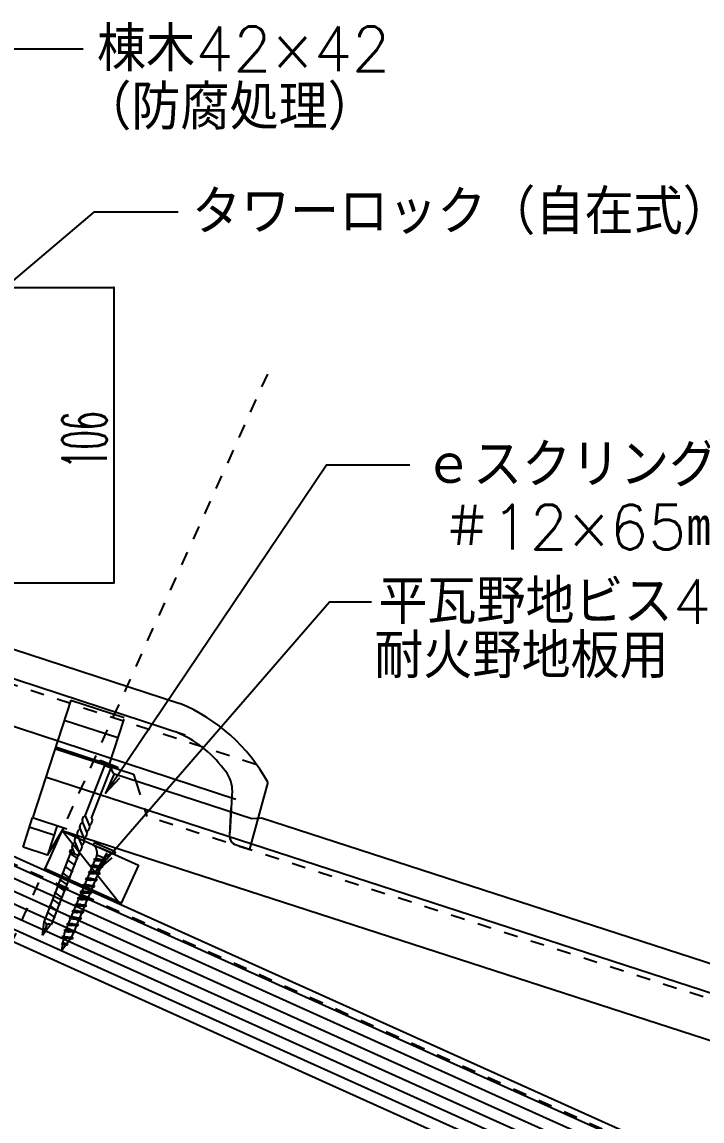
# Model space of a CAD drawing. Extents: x -1727 to 4652, y -2317 to 2357.
# Drawn here: x 2395.5 to 2639.4, y 353.5 to 747.7 of the extents above; entities that cross this region are included whole.
import ezdxf

# ---------------------------------------------------------------- set-up
doc = ezdxf.new("R2010")
doc.units = 0
doc.header["$LTSCALE"] = 5
doc.linetypes.add('DOT', pattern=[2, 1, -1])
for name, color, linetype in [('0-1', 7, 'CONTINUOUS'), ('0-2', 7, 'CONTINUOUS'), ('0-3', 7, 'CONTINUOUS'), ('0-4', 7, 'CONTINUOUS'), ('0-F', 7, 'CONTINUOUS')]:
    doc.layers.add(name, color=color, linetype=linetype)
doc.styles.get("Standard").update_dxf_attribs({"font": 'txt.shx', "bigfont": 'extfont.shx'})

msp = doc.modelspace()

# ---------------------------------------------------------------- linework, layer by layer
at = {"layer": '0-1', "color": 7, "linetype": 'DOT'}
msp.add_line((2868.1347, 231.5565), (2250.3791, 509.5433), dxfattribs=at)
at = {"layer": '0-1', "color": 7, "linetype": 'CONTINUOUS'}
for p, q in [((2869.3159, 233.7409), (2251.2858, 511.8512)), ((2430.7974, 431.1788), (2409.9377, 457.6149))]:
    msp.add_line(p, q, dxfattribs=at)
at = {"layer": '0-1', "color": 4, "linetype": 'CONTINUOUS'}
for p, q in [((2423.2661, 482.1501), (2423.5509, 482.886)), ((2429.6264, 479.6885), (2423.2661, 482.1501)), ((2423.5509, 482.886), (2429.9113, 480.4244)), ((2425.1724, 481.0302), (2424.7035, 481.5938)), ((2418.1719, 462.9421), (2425.1724, 481.0302)), ((2420.4612, 462.055), (2427.4621, 480.1441)), ((2425.1724, 481.0302), (2427.4621, 480.1441)), ((2427.4621, 480.1441), (2428.189, 480.2448)), ((2427.4621, 480.1441), (2428.189, 480.2448)), ((2429.9113, 480.4244), (2429.6264, 479.6885)), ((2418.1719, 462.9421), (2419.8132, 459.0162)), ((2420.4171, 462.126), (2420.7285, 461.3812)), ((2416.3356, 458.1973), (2417.977, 454.2715)), ((2416.3356, 458.1973), (2417.977, 454.2715)), ((2417.2537, 460.5696), (2418.8951, 456.6439)), ((2417.2537, 460.5696), (2418.8951, 456.6439)), ((2414.4992, 453.4526), (2416.1406, 449.5268)), ((2414.4992, 453.4526), (2416.1406, 449.5268)), ((2415.4174, 455.825), (2417.0588, 451.8991)), ((2415.4174, 455.825), (2417.0588, 451.8991)), ((2413.2978, 450.5983), (2403.3318, 424.8477)), ((2415.8978, 449.592), (2405.9318, 423.8414)), ((2412.5094, 449.6026), (2415.5019, 447.4556)), ((2415.9415, 448.5647), (2412.5523, 449.8764)), ((2413.5811, 451.0802), (2414.3802, 449.169)), ((2413.5811, 451.0802), (2414.3802, 449.169)), ((2421.3327, 453.205), (2421.0616, 452.5558)), ((2421.0616, 452.5558), (2428.7586, 449.3408)), ((2429.0298, 449.99), (2421.3327, 453.205)), ((2428.7586, 449.3408), (2429.0298, 449.99)), ((2411.6033, 447.2613), (2414.5958, 445.1143)), ((2420.9231, 445.139), (2421.6139, 446.793)), ((2421.6139, 446.793), (2421.2326, 447.293)), ((2425.4262, 446.9028), (2421.2326, 447.293)), ((2422.3658, 448.7943), (2421.8046, 447.4507)), ((2425.1664, 447.6245), (2422.3658, 448.7943)), ((2424.0765, 445.0844), (2424.7424, 446.6788)), ((2425.0449, 447.4028), (2425.4262, 446.9028)), ((2425.1664, 447.6245), (2425.0636, 447.3783)), ((2409.791, 442.5785), (2412.7835, 440.4316)), ((2410.6971, 444.9199), (2413.6896, 442.7729)), ((2418.9863, 440.5022), (2419.6772, 442.1562)), ((2419.6772, 442.1562), (2419.2959, 442.6562)), ((2423.4895, 442.266), (2419.2959, 442.6562)), ((2419.9547, 442.8206), (2420.6456, 444.4746)), ((2420.6456, 444.4746), (2420.2642, 444.9746)), ((2424.4578, 444.5844), (2420.2642, 444.9746)), ((2422.1398, 440.4477), (2422.8057, 442.042)), ((2423.1081, 442.7661), (2423.7741, 444.3604)), ((2423.1081, 442.7661), (2423.4895, 442.266)), ((2424.0765, 445.0844), (2424.4578, 444.5844)), ((2407.9786, 437.8958), (2410.9712, 435.7489)), ((2408.8848, 440.2372), (2411.8773, 438.0903)), ((2421.5527, 437.6293), (2417.3591, 438.0195)), ((2417.7405, 437.5194), (2417.3591, 438.0195)), ((2418.018, 438.1838), (2418.7088, 439.8378)), ((2418.7088, 439.8378), (2418.3275, 440.3378)), ((2422.5211, 439.9476), (2418.3275, 440.3378)), ((2421.1714, 438.1293), (2421.8373, 439.7236)), ((2421.1714, 438.1293), (2421.5527, 437.6293)), ((2422.1398, 440.4477), (2422.5211, 439.9476)), ((2407.0725, 435.5545), (2410.065, 433.4075)), ((2416.0812, 433.5471), (2416.7721, 435.201)), ((2416.7721, 435.201), (2416.3908, 435.7011)), ((2420.5844, 435.3109), (2416.3908, 435.7011)), ((2417.0496, 435.8655), (2417.7405, 437.5194)), ((2419.2346, 433.4925), (2419.9006, 435.0868)), ((2420.203, 435.8109), (2420.869, 437.4052)), ((2420.203, 435.8109), (2420.5844, 435.3109)), ((2405.2602, 430.8718), (2408.2527, 428.7248)), ((2406.1664, 433.2132), (2409.1589, 431.0662)), ((2414.1445, 428.9103), (2414.8353, 430.5643)), ((2418.6476, 430.6741), (2414.454, 431.0643)), ((2414.8353, 430.5643), (2414.454, 431.0643)), ((2415.1129, 431.2287), (2415.8037, 432.8827)), ((2419.616, 432.9925), (2415.4224, 433.3827)), ((2415.8037, 432.8827), (2415.4224, 433.3827)), ((2417.2979, 428.8557), (2417.9638, 430.4501)), ((2418.2663, 431.1741), (2418.9322, 432.7684)), ((2418.2663, 431.1741), (2418.6476, 430.6741)), ((2419.2346, 433.4925), (2419.616, 432.9925)), ((2404.354, 428.5304), (2407.3465, 426.3834)), ((2412.2078, 424.2735), (2412.8986, 425.9275)), ((2416.7109, 426.0373), (2412.5173, 426.4275)), ((2412.8986, 425.9275), (2412.5173, 426.4275)), ((2413.1761, 426.5919), (2413.867, 428.2459)), ((2413.867, 428.2459), (2413.4856, 428.7459)), ((2417.6792, 428.3557), (2413.4856, 428.7459)), ((2416.3295, 426.5374), (2416.9955, 428.1317)), ((2416.3295, 426.5374), (2416.7109, 426.0373)), ((2417.2979, 428.8557), (2417.6792, 428.3557)), ((2402.9074, 420.0986), (2403.4158, 424.8148)), ((2402.9074, 420.0986), (2405.7055, 423.9287)), ((2404.27, 423.6193), (2402.9074, 420.0986)), ((2411.2394, 421.9551), (2411.9302, 423.6091)), ((2415.7425, 423.7189), (2411.5489, 424.1091)), ((2411.9302, 423.6091), (2411.5489, 424.1091)), ((2414.3928, 421.9006), (2415.0587, 423.4949)), ((2414.3928, 421.9006), (2414.7741, 421.4005)), ((2415.3612, 424.219), (2416.0271, 425.8133)), ((2415.3612, 424.219), (2415.7425, 423.7189)), ((2413.8058, 419.0822), (2409.8156, 419.5045)), ((2410.4583, 418.9384), (2409.8156, 419.5045)), ((2410.1976, 417.2287), (2410.4603, 418.9433)), ((2410.57, 419.6707), (2410.7337, 420.7445)), ((2414.7741, 421.4005), (2410.5805, 421.7907)), ((2410.9619, 421.2907), (2410.5805, 421.7907)), ((2410.7337, 420.7445), (2410.9619, 421.2907)), ((2411.562, 417.0952), (2412.8951, 418.8856)), ((2413.4244, 419.5822), (2414.0904, 421.1765)), ((2413.4244, 419.5822), (2413.8058, 419.0822)), ((2410.1368, 416.7951), (2409.624, 417.1025)), ((2411.8572, 416.8241), (2409.624, 417.1025)), ((2409.8206, 414.7564), (2410.1319, 416.798)), ((2409.8206, 414.7564), (2411.2478, 416.6732))]:
    msp.add_line(p, q, dxfattribs=at)
at = {"layer": '0-1', "color": 3, "linetype": 'CONTINUOUS'}
msp.add_lwpolyline([(2437.2863, 445.2833), (2431.12, 431.6089), (2403.7723, 443.9406), (2409.9377, 457.6149), (2437.2863, 445.2833)], close=True, dxfattribs=at)
at = {"layer": '0-1', "color": 4, "linetype": 'CONTINUOUS'}
for centre, radius, start, end in [((2418.8874, 461.3012), 1.79, 113.5613, 204.1237), ((2418.4347, 461.5221), 2.2981, 300.183, 356.4846), ((2417.0511, 456.5566), 1.79, 113.5613, 204.1237), ((2417.9692, 458.9289), 1.79, 113.5613, 204.1237), ((2417.5194, 459.1571), 2.2981, 300.183, 356.4846), ((2415.2148, 451.8118), 1.79, 113.5613, 204.1237), ((2416.1329, 454.1842), 1.79, 113.5613, 204.1237), ((2415.6831, 454.4125), 2.2981, 300.183, 356.4846), ((2416.6012, 456.7848), 2.2981, 300.183, 356.4846), ((2414.2966, 449.4395), 1.79, 113.5613, 165.9694), ((2413.8468, 449.6677), 2.2981, 332.0302, 356.4846), ((2414.7649, 452.0401), 2.2981, 300.183, 356.4846), ((2418.6782, 449.6226), 3.7795, 347.3407, 410.9043), ((2421.983, 445.6879), 1.7719, 91.0973, 115.0567), ((2421.8648, 446.6939), 0.2698, 95.4896, 158.4463), ((2424.5288, 468.0387), 21.2472, 262.7273, 266.4449), ((2420.7959, 427.3362), 20.1563, 82.5358, 86.7202), ((2422.0706, 428.2262), 18.641, 81.939, 86.4919), ((2425.1446, 461.315), 14.0999, 262.9511, 268.4152), ((2424.7891, 447.6919), 1.0142, 264.0867, 308.9181), ((2424.7475, 447.5539), 0.3335, 271.2222, 333.0646), ((2428.3476, 445.5838), 3.7795, 83.756, 147.3195), ((2420.0463, 441.0511), 1.7719, 91.0973, 115.0567), ((2419.9281, 442.0571), 0.2698, 95.4896, 158.4463), ((2422.592, 463.4019), 21.2472, 262.7273, 266.4449), ((2418.8592, 422.6994), 20.1563, 82.5358, 86.7202), ((2421.0146, 443.3695), 1.7719, 91.0973, 115.0567), ((2420.8965, 444.3755), 0.2698, 95.4896, 158.4463), ((2423.5604, 465.7203), 21.2472, 262.7273, 266.4449), ((2419.8275, 425.0178), 20.1563, 82.5358, 86.7202), ((2420.1339, 423.5895), 18.641, 81.939, 86.4919), ((2423.2079, 456.6782), 14.0999, 262.9511, 268.4152), ((2421.1022, 425.9079), 18.641, 81.939, 86.4919), ((2424.1762, 458.9966), 14.0999, 262.9511, 268.4152), ((2422.8523, 443.0551), 1.0142, 264.0867, 308.9181), ((2422.8108, 442.9171), 0.3335, 271.2222, 333.0646), ((2423.8207, 445.3735), 1.0142, 264.0867, 308.9181), ((2423.7792, 445.2355), 0.3335, 271.2222, 333.0646), ((2418.1095, 436.4143), 1.7719, 91.0973, 115.0567), ((2417.9914, 437.4203), 0.2698, 95.4896, 158.4463), ((2420.6553, 458.7651), 21.2472, 262.7273, 266.4449), ((2416.9224, 418.0626), 20.1563, 82.5358, 86.7202), ((2419.0779, 438.7327), 1.7719, 91.0973, 115.0567), ((2418.9597, 439.7387), 0.2698, 95.4896, 158.4463), ((2421.6236, 461.0835), 21.2472, 262.7273, 266.4449), ((2417.8908, 420.381), 20.1563, 82.5358, 86.7202), ((2421.2711, 452.0414), 14.0999, 262.9511, 268.4152), ((2419.1655, 421.2711), 18.641, 81.939, 86.4919), ((2422.2395, 454.3598), 14.0999, 262.9511, 268.4152), ((2420.8741, 438.2804), 0.3335, 271.2222, 333.0646), ((2421.884, 440.7367), 1.0142, 264.0867, 308.9181), ((2421.8424, 440.5987), 0.3335, 271.2222, 333.0646), ((2417.1412, 434.096), 1.7719, 91.0973, 115.0567), ((2417.023, 435.1019), 0.2698, 95.4896, 158.4463), ((2419.6869, 456.4467), 21.2472, 262.7273, 266.4449), ((2415.954, 415.7442), 20.1563, 82.5358, 86.7202), ((2417.2288, 416.6343), 18.641, 81.939, 86.4919), ((2420.3028, 449.723), 14.0999, 262.9511, 268.4152), ((2418.1971, 418.9527), 18.641, 81.939, 86.4919), ((2419.9472, 436.1), 1.0142, 264.0867, 308.9181), ((2419.9057, 435.962), 0.3335, 271.2222, 333.0646), ((2420.9156, 438.4183), 1.0142, 264.0867, 308.9181), ((2415.2044, 429.4592), 1.7719, 91.0973, 115.0567), ((2415.0862, 430.4652), 0.2698, 95.4896, 158.4463), ((2417.7502, 451.81), 21.2472, 262.7273, 266.4449), ((2414.0173, 411.1075), 20.1563, 82.5358, 86.7202), ((2416.1728, 431.7776), 1.7719, 91.0973, 115.0567), ((2416.0546, 432.7835), 0.2698, 95.4896, 158.4463), ((2418.7185, 454.1284), 21.2472, 262.7273, 266.4449), ((2414.9857, 413.4259), 20.1563, 82.5358, 86.7202), ((2415.292, 411.9975), 18.641, 81.939, 86.4919), ((2418.366, 445.0863), 14.0999, 262.9511, 268.4152), ((2416.2604, 414.3159), 18.641, 81.939, 86.4919), ((2419.3344, 447.4047), 14.0999, 262.9511, 268.4152), ((2418.0105, 431.4632), 1.0142, 264.0867, 308.9181), ((2417.9689, 431.3252), 0.3335, 271.2222, 333.0646), ((2418.9789, 433.7816), 1.0142, 264.0867, 308.9181), ((2418.9373, 433.6436), 0.3335, 271.2222, 333.0646), ((2413.2677, 424.8224), 1.7719, 91.0973, 115.0567), ((2413.1495, 425.8284), 0.2698, 95.4896, 158.4463), ((2415.8134, 447.1732), 21.2472, 262.7273, 266.4449), ((2412.0806, 406.4707), 20.1563, 82.5358, 86.7202), ((2414.2361, 427.1408), 1.7719, 91.0973, 115.0567), ((2414.1179, 428.1468), 0.2698, 95.4896, 158.4463), ((2416.7818, 449.4916), 21.2472, 262.7273, 266.4449), ((2413.0489, 408.7891), 20.1563, 82.5358, 86.7202), ((2413.3553, 407.3608), 18.641, 81.939, 86.4919), ((2416.4293, 440.4495), 14.0999, 262.9511, 268.4152), ((2414.3237, 409.6791), 18.641, 81.939, 86.4919), ((2417.3976, 442.7679), 14.0999, 262.9511, 268.4152), ((2416.0737, 426.8264), 1.0142, 264.0867, 308.9181), ((2416.0322, 426.6884), 0.3335, 271.2222, 333.0646), ((2417.0421, 429.1448), 1.0142, 264.0867, 308.9181), ((2417.0006, 429.0068), 0.3335, 271.2222, 333.0646), ((2403.3334, 423.8531), 0.9653, 346.0046, 445.0738), ((2405.1198, 423.1618), 0.9653, 52.6112, 151.6804), ((2411.3309, 420.1856), 1.7719, 91.0973, 115.0567), ((2410.1438, 401.8339), 20.1563, 82.5358, 86.7202), ((2412.2993, 422.504), 1.7719, 91.0973, 115.0567), ((2412.1811, 423.51), 0.2698, 95.4896, 158.4463), ((2414.845, 444.8548), 21.2472, 262.7273, 266.4449), ((2411.1122, 404.1523), 20.1563, 82.5358, 86.7202), ((2412.3869, 405.0424), 18.641, 81.939, 86.4919), ((2415.4609, 438.1311), 14.0999, 262.9511, 268.4152), ((2414.0955, 422.0517), 0.3335, 271.2222, 333.0646), ((2415.1054, 424.508), 1.0142, 264.0867, 308.9181), ((2415.0638, 424.37), 0.3335, 271.2222, 333.0646), ((2410.5623, 417.91), 1.7607, 89.7105, 115.0949), ((2410.7092, 418.8393), 0.2698, 96.4981, 158.4463), ((2412.658, 430.2191), 10.7529, 258.8098, 265.3906), ((2434.6841, 643.6282), 225.8005, 263.8972, 264.1299), ((2411.2128, 421.1916), 0.2698, 95.4896, 158.4463), ((2413.8767, 442.5364), 21.2472, 262.7273, 266.4449), ((2410.4502, 400.4056), 18.641, 81.939, 86.4919), ((2413.5242, 433.4943), 14.0999, 262.9511, 268.4152), ((2411.4185, 402.724), 18.641, 81.939, 86.4919), ((2414.4925, 435.8127), 14.0999, 262.9511, 268.4152), ((2413.1686, 419.8713), 1.0142, 264.0867, 308.9181), ((2413.1271, 419.7333), 0.3335, 271.2222, 333.0646), ((2414.137, 422.1896), 1.0142, 264.0867, 308.9181), ((2410.2164, 415.7772), 1.4517, 90.7421, 114.0852), ((2410.2957, 415.4368), 1.3709, 74.7102, 96.8813), ((2410.2588, 413.7636), 3.4656, 80.5893, 91.0121), ((2411.6719, 421.6583), 5.0032, 258.298, 265.1371), ((2413.0946, 433.1575), 16.1352, 261.9159, 265.3631), ((2411.1787, 418.2583), 1.5866, 272.497, 295.3197), ((2494.2138, 438.9557), 85.2785, 194.8671, 195.0417)]:
    msp.add_arc(centre, radius, start, end, dxfattribs=at)
at = {"layer": '0-2', "color": 2, "linetype": 'CONTINUOUS'}
for p, q in [((2282.4317, 558.7923), (2452.1664, 503.2107)), ((2279.3585, 549.256), (2454.0756, 492.0426)), ((2472.237, 468.8436), (2274.3143, 533.6032)), ((2412.986, 504.393), (2399.374, 462.4608)), ((2412.973, 504.3972), (2432.1831, 498.1665)), ((2410.6523, 497.2422), (2429.8624, 491.0114)), ((2432.001, 497.605), (2426.5432, 480.778)), ((2407.1909, 487.0768), (2435.5395, 477.8743)), ((2427.2949, 480.5341), (2407.3331, 487.0087)), ((2407.5393, 487.6445), (2426.7494, 481.4137)), ((2428.3477, 478.0901), (2427.2949, 480.5341)), ((2428.3477, 478.0901), (2477.8979, 462.0186)), ((2435.5395, 477.8743), (2436.3608, 475.2576)), ((2404.2307, 476.7894), (2709.5855, 377.6671)), ((2483.6569, 475.0329), (2477.1101, 451.0097)), ((2470.937, 472.119), (2470.1014, 456.8337)), ((2470.0334, 455.8594), (2470.5846, 465.7639)), ((2395.8645, 451.6496), (2399.3204, 462.2956)), ((2399.3204, 462.2956), (2411.5865, 458.3138)), ((2477.8979, 462.0186), (2481.4503, 462.2565)), ((2481.4503, 462.2565), (2707.6474, 388.8303)), ((2398.4192, 458.887), (2406.9672, 456.1121)), ((2408.0541, 459.4605), (2404.5983, 448.8145)), ((2404.5983, 448.8145), (2410.5632, 458.646)), ((2727.8066, 354.515), (2409.9377, 457.6149)), ((2404.5983, 448.8145), (2395.8645, 451.6496)), ((2471.2717, 452.9507), (2477.1101, 451.0097))]:
    msp.add_line(p, q, dxfattribs=at)
at = {"layer": '0-2', "color": 2, "linetype": 'DOT'}
for p, q in [((2479.3883, 481.3992), (2278.6722, 547.1263)), ((2436.3608, 475.2576), (2440.2923, 462.7308)), ((2734.9255, 367.089), (2440.2923, 462.7308))]:
    msp.add_line(p, q, dxfattribs=at)
at = {"layer": '0-2', "color": 2, "linetype": 'CONTINUOUS'}
for centre, radius, start, end in [((2428.1096, 444.6406), 63.3182, 28.685, 67.6704), ((2435.3095, 455.5341), 40.5271, 36.8326, 67.781), ((2459.4783, 471.8724), 11.4753, 2.1765, 43.8986), ((2473.1741, 455.6421), 3.202, 179.4548, 241.6905)]:
    msp.add_arc(centre, radius, start, end, dxfattribs=at)
at = {"layer": '0-3', "color": 7, "linetype": 'CONTINUOUS'}
for p, q in [((2347.36, 652.4628), (2428.4317, 652.4554)), ((2428.4317, 652.4554), (2428.4221, 546.5709)), ((2347.3504, 546.5782), (2428.4221, 546.5709))]:
    msp.add_line(p, q, dxfattribs=at)
for points in [[(2260.2539, 604.5007), (2387.4007, 738.0853), (2417.4007, 738.0853)], [(2251.0309, 535.1892), (2421.4869, 679.6033), (2451.4869, 679.6033)], [(2425.406, 471.0408), (2504.6818, 588.8834), (2534.6818, 588.8834)], [(2421.9295, 443.0292), (2505.8269, 539.7727), (2520.8269, 539.7727)], [(2428.5552, 477.9615), (2425.406, 471.0408), (2430.6295, 476.566)], [(2425.8989, 449.5142), (2421.9295, 443.0292), (2427.7876, 447.8763)]]:
    msp.add_lwpolyline(points, dxfattribs=at)
at = {"layer": '0-3', "color": 7}
for p in [(2428.4317, 652.4554), (2428.4221, 546.5709)]:
    msp.add_point(p, dxfattribs=at)
at = {"layer": '0-4', "color": 3, "linetype": 'CONTINUOUS'}
for p, q in [((2949.4781, 194.3558), (2261.0682, 504.1395)), ((2947.7682, 190.5561), (2259.3583, 500.3398)), ((2946.0584, 186.7564), (2257.6484, 496.5402)), ((2942.6387, 179.1571), (2254.2286, 488.9409)), ((2944.3485, 182.9568), (2255.9385, 492.7405)), ((2940.9288, 175.3574), (2252.5187, 485.1413)), ((2939.219, 171.5578), (2250.8088, 481.3416))]:
    msp.add_line(p, q, dxfattribs=at)
at = {"layer": '0-F', "color": 1, "linetype": 'DOT'}
msp.add_line((2370.7925, 370.6511), (2484.9805, 624.4055), dxfattribs=at)

# ---------------------------------------------------------------- texts
at = {"layer": '0-3', "color": 7}
for s, p in [('棟木42×42', (2422.4007, 730.0853)), ('（防腐処理）', (2417.1489, 709.1587)), ('タワーロック（自在式）SUS304', (2456.4869, 671.6033)), ('ｅスクリング釘', (2539.6818, 580.8834)), ('＃12×65㎜', (2546.3022, 558.5274)), ('平瓦野地ビス4.0×40', (2523.3269, 531.7727)), ('耐火野地板用', (2521.8745, 512.3223))]:
    msp.add_text(s, height=16, dxfattribs=at).set_placement(p)
at = {"layer": '0-3', "color": 7, "width": 0.5}
msp.add_text('106', height=16, rotation=89.9948, dxfattribs=at).set_placement((2425.9258, 587.5134))

doc.saveas('drawing.dxf')
